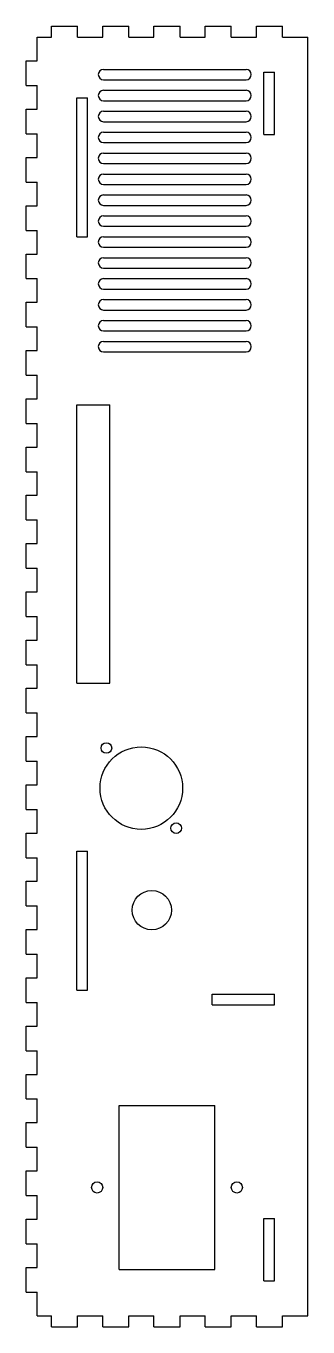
# Model space of a CAD drawing. Extents: x 0 to 81, y 0 to 373.
import ezdxf

# ---------------------------------------------------------------- set-up
doc = ezdxf.new("R2010")
doc.units = 0
doc.layers.add('CUT', color=1, linetype='CONTINUOUS')

msp = doc.modelspace()

# ---------------------------------------------------------------- linework, layer by layer
at = {"layer": 'CUT'}
for p, q in [((7.2632, 369.82), (7.2632, 373)), ((7.2632, 373), (14.7514, 373)), ((14.7514, 369.82), (14.7514, 373)), ((21.9395, 369.82), (21.9395, 373)), ((21.9395, 373), (29.4277, 373)), ((29.4277, 369.82), (29.4277, 373)), ((36.6159, 369.82), (36.6159, 373)), ((36.6159, 373), (44.1041, 373)), ((44.1041, 369.82), (44.1041, 373)), ((51.2923, 369.82), (51.2923, 373)), ((51.2923, 373), (58.7805, 373)), ((58.7805, 369.82), (58.7805, 373)), ((65.9686, 369.82), (65.9686, 373)), ((65.9686, 373), (73.4568, 373)), ((73.4568, 369.82), (73.4568, 373)), ((3.18, 362.9773), (3.18, 369.82)), ((3.18, 369.82), (7.2632, 369.82)), ((14.7514, 369.82), (21.9395, 369.82)), ((29.4277, 369.82), (36.6159, 369.82)), ((44.1041, 369.82), (51.2923, 369.82)), ((58.7805, 369.82), (65.9686, 369.82)), ((73.4568, 369.82), (80.72, 369.82)), ((80.72, 3.18), (80.72, 369.82)), ((0, 362.9773), (3.18, 362.9773)), ((0, 355.9095), (0, 362.9773)), ((22.18, 360.57), (63, 360.57)), ((68.075, 341.895), (68.075, 359.745)), ((68.075, 359.745), (71.105, 359.745)), ((71.105, 341.895), (71.105, 359.745)), ((0, 355.9095), (3.18, 355.9095)), ((3.18, 349.1418), (3.18, 355.9095)), ((22.18, 357.57), (63, 357.57)), ((22.18, 354.57), (63, 354.57)), ((14.575, 312.575), (14.575, 352.425)), ((14.575, 352.425), (17.605, 352.425)), ((17.605, 312.575), (17.605, 352.425)), ((22.18, 351.57), (63, 351.57)), ((0, 349.1418), (3.18, 349.1418)), ((0, 342.0741), (0, 349.1418)), ((22.18, 348.57), (63, 348.57)), ((22.18, 345.57), (63, 345.57)), ((0, 342.0741), (3.18, 342.0741)), ((3.18, 335.3063), (3.18, 342.0741)), ((22.18, 342.57), (63, 342.57)), ((22.18, 339.57), (63, 339.57)), ((68.075, 341.895), (71.105, 341.895)), ((22.18, 336.57), (63, 336.57)), ((0, 335.3063), (3.18, 335.3063)), ((0, 328.2386), (0, 335.3063)), ((22.18, 333.57), (63, 333.57)), ((22.18, 330.57), (63, 330.57)), ((0, 328.2386), (3.18, 328.2386)), ((3.18, 321.4708), (3.18, 328.2386)), ((22.18, 327.57), (63, 327.57)), ((22.18, 324.57), (63, 324.57)), ((0, 321.4708), (3.18, 321.4708)), ((0, 314.4031), (0, 321.4708)), ((22.18, 321.57), (63, 321.57)), ((22.18, 318.57), (63, 318.57)), ((0, 314.4031), (3.18, 314.4031)), ((3.18, 307.6354), (3.18, 314.4031)), ((22.18, 315.57), (63, 315.57)), ((14.575, 312.575), (17.605, 312.575)), ((22.18, 312.57), (63, 312.57)), ((0, 307.6354), (3.18, 307.6354)), ((0, 300.5676), (0, 307.6354)), ((22.18, 309.57), (63, 309.57)), ((22.18, 306.57), (63, 306.57)), ((22.18, 303.57), (63, 303.57)), ((0, 300.5676), (3.18, 300.5676)), ((3.18, 293.7999), (3.18, 300.5676)), ((22.18, 300.57), (63, 300.57)), ((22.18, 297.57), (63, 297.57)), ((0, 293.7999), (3.18, 293.7999)), ((0, 286.7322), (0, 293.7999)), ((22.18, 294.57), (63, 294.57)), ((22.18, 291.57), (63, 291.57)), ((22.18, 288.57), (63, 288.57)), ((0, 286.7322), (3.18, 286.7322)), ((3.18, 279.9644), (3.18, 286.7322)), ((22.18, 285.57), (63, 285.57)), ((0, 279.9644), (3.18, 279.9644)), ((0, 272.8967), (0, 279.9644)), ((22.18, 282.57), (63, 282.57)), ((22.18, 279.57), (63, 279.57)), ((0, 272.8967), (3.18, 272.8967)), ((3.18, 266.129), (3.18, 272.8967)), ((0, 266.129), (3.18, 266.129)), ((0, 259.0612), (0, 266.129)), ((14.575, 184.575), (14.575, 264.425)), ((14.575, 264.425), (23.965, 264.425)), ((23.965, 184.575), (23.965, 264.425)), ((0, 259.0612), (3.18, 259.0612)), ((3.18, 252.2935), (3.18, 259.0612)), ((0, 252.2935), (3.18, 252.2935)), ((0, 245.2258), (0, 252.2935)), ((0, 245.2258), (3.18, 245.2258)), ((3.18, 238.458), (3.18, 245.2258)), ((0, 238.458), (3.18, 238.458)), ((0, 231.3903), (0, 238.458)), ((0, 231.3903), (3.18, 231.3903)), ((3.18, 224.6225), (3.18, 231.3903)), ((0, 224.6225), (3.18, 224.6225)), ((0, 217.5548), (0, 224.6225)), ((0, 217.5548), (3.18, 217.5548)), ((3.18, 210.7871), (3.18, 217.5548)), ((0, 210.7871), (3.18, 210.7871)), ((0, 203.7193), (0, 210.7871)), ((0, 203.7193), (3.18, 203.7193)), ((3.18, 196.9516), (3.18, 203.7193)), ((0, 196.9516), (3.18, 196.9516)), ((0, 189.8839), (0, 196.9516)), ((0, 189.8839), (3.18, 189.8839)), ((3.18, 183.1161), (3.18, 189.8839)), ((0, 183.1161), (3.18, 183.1161)), ((0, 176.0484), (0, 183.1161)), ((14.575, 184.575), (23.965, 184.575)), ((0, 176.0484), (3.18, 176.0484)), ((3.18, 169.2807), (3.18, 176.0484)), ((0, 169.2807), (3.18, 169.2807)), ((0, 162.2129), (0, 169.2807)), ((0, 162.2129), (3.18, 162.2129)), ((3.18, 155.4452), (3.18, 162.2129)), ((0, 155.4452), (3.18, 155.4452)), ((0, 148.3775), (0, 155.4452)), ((0, 148.3775), (3.18, 148.3775)), ((3.18, 141.6097), (3.18, 148.3775)), ((0, 141.6097), (3.18, 141.6097)), ((0, 134.542), (0, 141.6097)), ((0, 134.542), (3.18, 134.542)), ((3.18, 127.7742), (3.18, 134.542)), ((14.575, 96.575), (14.575, 136.425)), ((14.575, 136.425), (17.605, 136.425)), ((17.605, 96.575), (17.605, 136.425)), ((0, 127.7742), (3.18, 127.7742)), ((0, 120.7065), (0, 127.7742)), ((0, 120.7065), (3.18, 120.7065)), ((3.18, 113.9388), (3.18, 120.7065)), ((0, 113.9388), (3.18, 113.9388)), ((0, 106.871), (0, 113.9388)), ((0, 106.871), (3.18, 106.871)), ((3.18, 100.1033), (3.18, 106.871)), ((0, 100.1033), (3.18, 100.1033)), ((0, 93.0356), (0, 100.1033)), ((14.575, 96.575), (17.605, 96.575)), ((53.255, 92.395), (53.255, 95.425)), ((53.255, 95.425), (71.105, 95.425)), ((71.105, 92.395), (71.105, 95.425)), ((0, 93.0356), (3.18, 93.0356)), ((3.18, 86.2678), (3.18, 93.0356)), ((53.255, 92.395), (71.105, 92.395)), ((0, 86.2678), (3.18, 86.2678)), ((0, 79.2001), (0, 86.2678)), ((0, 79.2001), (3.18, 79.2001)), ((3.18, 72.4324), (3.18, 79.2001)), ((0, 72.4324), (3.18, 72.4324)), ((0, 65.3646), (0, 72.4324)), ((0, 65.3646), (3.18, 65.3646)), ((3.18, 58.5969), (3.18, 65.3646)), ((26.635, 16.525), (26.635, 63.475)), ((26.635, 63.475), (54.085, 63.475)), ((54.085, 16.525), (54.085, 63.475)), ((0, 58.5969), (3.18, 58.5969)), ((0, 51.5292), (0, 58.5969)), ((0, 51.5292), (3.18, 51.5292)), ((3.18, 44.7614), (3.18, 51.5292)), ((0, 44.7614), (3.18, 44.7614)), ((0, 37.6937), (0, 44.7614)), ((0, 37.6937), (3.18, 37.6937)), ((3.18, 30.9259), (3.18, 37.6937)), ((0, 30.9259), (3.18, 30.9259)), ((0, 23.8582), (0, 30.9259)), ((68.075, 13.255), (68.075, 31.105)), ((68.075, 31.105), (71.105, 31.105)), ((71.105, 13.255), (71.105, 31.105)), ((0, 23.8582), (3.18, 23.8582)), ((3.18, 17.0905), (3.18, 23.8582)), ((0, 17.0905), (3.18, 17.0905)), ((0, 10.0227), (0, 17.0905)), ((26.635, 16.525), (54.085, 16.525)), ((68.075, 13.255), (71.105, 13.255)), ((0, 10.0227), (3.18, 10.0227)), ((3.18, 3.18), (3.18, 10.0227)), ((3.18, 3.18), (7.2632, 3.18)), ((7.2632, 0), (7.2632, 3.18)), ((7.2632, 0), (14.7514, 0)), ((14.7514, 0), (14.7514, 3.18)), ((14.7514, 3.18), (21.9395, 3.18)), ((21.9395, 0), (21.9395, 3.18)), ((21.9395, 0), (29.4277, 0)), ((29.4277, 0), (29.4277, 3.18)), ((29.4277, 3.18), (36.6159, 3.18)), ((36.6159, 0), (36.6159, 3.18)), ((36.6159, 0), (44.1041, 0)), ((44.1041, 0), (44.1041, 3.18)), ((44.1041, 3.18), (51.2923, 3.18)), ((51.2923, 0), (51.2923, 3.18)), ((51.2923, 0), (58.7805, 0)), ((58.7805, 0), (58.7805, 3.18)), ((58.7805, 3.18), (65.9686, 3.18)), ((65.9686, 0), (65.9686, 3.18)), ((65.9686, 0), (73.4568, 0)), ((73.4568, 0), (73.4568, 3.18)), ((73.4568, 3.18), (80.72, 3.18))]:
    msp.add_line(p, q, dxfattribs=at)
for centre, radius in [((33, 154.5), 11.825), ((23, 166), 1.525), ((43, 143), 1.525), ((36, 119.5), 5.625), ((20.36, 40), 1.6), ((60.36, 40), 1.6)]:
    msp.add_circle(centre, radius, dxfattribs=at)
for centre, start, end in [((22.18, 359.07), 90, 270), ((63, 359.07), 270, 90), ((22.18, 353.07), 90, 270), ((63, 353.07), 270, 90), ((22.18, 347.07), 90, 270), ((63, 347.07), 270, 90), ((22.18, 341.07), 90, 270), ((63, 341.07), 270, 90), ((22.18, 335.07), 90, 270), ((63, 335.07), 270, 90), ((22.18, 329.07), 90, 270), ((63, 329.07), 270, 90), ((22.18, 323.07), 90, 270), ((63, 323.07), 270, 90), ((22.18, 317.07), 90, 270), ((63, 317.07), 270, 90), ((22.18, 311.07), 90, 270), ((63, 311.07), 270, 90), ((22.18, 305.07), 90, 270), ((63, 305.07), 270, 90), ((22.18, 299.07), 90, 270), ((63, 299.07), 270, 90), ((22.18, 293.07), 90, 270), ((63, 293.07), 270, 90), ((22.18, 287.07), 90, 270), ((63, 287.07), 270, 90), ((22.18, 281.07), 90, 270), ((63, 281.07), 270, 90)]:
    msp.add_arc(centre, 1.5, start, end, dxfattribs=at)

doc.saveas('drawing.dxf')
